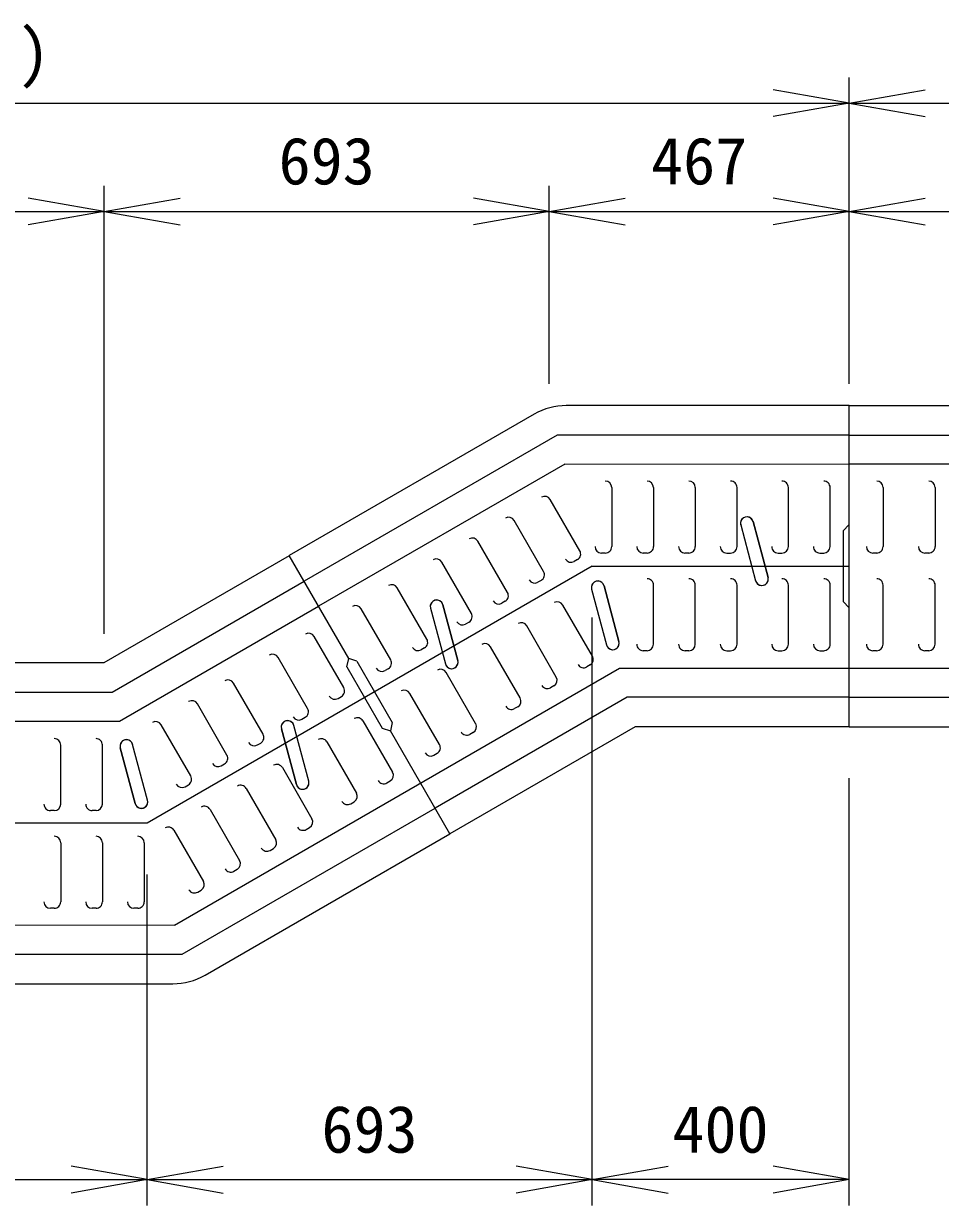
# Model space of a CAD drawing. Units: millimetres on the paper, scale 1:20, with parts at other scales. Extents: x 28 to 202, y 46 to 318.
# Drawn here: x 83.3 to 118.98, y 225.61 to 271.59 of the extents above; entities that cross this region are included whole.
import ezdxf
from ezdxf.enums import TextEntityAlignment as Align

# ---------------------------------------------------------------- set-up
doc = ezdxf.new("R2010")
doc.units = ezdxf.units.MM
doc.layers.add('1', color=4, linetype='Continuous', lineweight=18)
doc.styles.add('ＭＳ ゴシック-5.0-0.0', font='')
doc.styles.get('ＭＳ ゴシック-5.0-0.0').set_extended_font_data('ＭＳ ゴシック-5.0-0.0')

msp = doc.modelspace()

# ---------------------------------------------------------------- linework, layer by layer
at = {"layer": '1'}
for p, q in [((115.438, 257.584), (115.438, 269.504)), ((115.438, 268.504), (112.483, 269.024)), ((115.438, 268.504), (118.392, 269.024)), ((40.789, 268.504), (115.438, 268.504)), ((115.438, 268.504), (112.483, 267.983)), ((115.438, 268.504), (118.392, 267.983)), ((115.438, 268.504), (177.93, 268.504)), ((86.441, 247.848), (86.441, 265.288)), ((103.763, 257.584), (103.763, 265.288)), ((86.441, 264.288), (83.486, 264.809)), ((86.441, 264.288), (89.395, 264.809)), ((103.763, 264.288), (100.809, 264.809)), ((103.763, 264.288), (106.718, 264.809)), ((115.438, 264.288), (112.483, 264.809)), ((115.438, 264.288), (118.392, 264.809)), ((69.784, 264.288), (86.441, 264.288)), ((86.441, 264.288), (83.486, 263.767)), ((86.441, 264.288), (89.395, 263.767)), ((86.441, 264.288), (103.763, 264.288)), ((103.763, 264.288), (100.809, 263.767)), ((103.763, 264.288), (106.718, 263.767)), ((103.763, 264.288), (115.438, 264.288)), ((115.438, 264.288), (112.483, 263.767)), ((115.438, 264.288), (118.392, 263.767)), ((115.438, 264.288), (127.93, 264.288)), ((115.43, 244.234), (115.43, 256.734)), ((104.064, 255.584), (94.219, 249.902)), ((115.432, 255.584), (104.064, 255.584)), ((115.432, 255.584), (127.93, 255.584)), ((104.365, 254.459), (94.782, 248.927)), ((104.365, 254.459), (115.432, 254.46)), ((115.43, 254.46), (199.004, 254.46)), ((106.194, 253.544), (106.194, 251.244)), ((107.819, 253.544), (107.819, 251.244)), ((109.443, 253.545), (109.444, 251.245)), ((111.069, 251.245), (111.069, 253.545)), ((113.069, 251.245), (113.069, 253.545)), ((114.694, 251.245), (114.694, 253.545)), ((116.756, 253.545), (116.756, 251.245)), ((118.781, 253.545), (118.781, 251.245)), ((104.951, 251.085), (103.801, 253.077)), ((103.544, 250.273), (102.394, 252.265)), ((111.212, 252.089), (111.794, 249.916)), ((111.695, 252.219), (112.277, 250.045)), ((115.207, 251.86), (115.43, 252.109)), ((115.207, 251.86), (115.207, 249.11)), ((102.137, 249.46), (100.987, 251.452)), ((95.957, 246.892), (93.644, 250.898)), ((100.729, 248.648), (99.579, 250.64)), ((104.86, 250.744), (104.73, 250.669)), ((105.944, 250.994), (105.794, 250.994)), ((107.569, 250.994), (107.419, 250.994)), ((109.194, 250.995), (109.044, 250.994)), ((110.669, 250.995), (110.819, 250.995)), ((112.669, 250.995), (112.819, 250.995)), ((114.294, 250.995), (114.444, 250.995)), ((116.506, 250.995), (116.356, 250.995)), ((118.531, 250.995), (118.381, 250.995)), ((105.43, 250.484), (88.11, 240.484)), ((105.43, 250.484), (115.438, 250.485)), ((86.743, 245.584), (94.22, 249.9)), ((103.452, 249.931), (103.323, 249.856)), ((105.893, 249.722), (106.476, 247.549)), ((107.819, 247.444), (107.819, 249.744)), ((109.445, 247.445), (109.445, 249.745)), ((111.07, 247.445), (111.07, 249.745)), ((113.07, 247.445), (113.07, 249.745)), ((114.695, 247.445), (114.695, 249.745)), ((116.755, 247.445), (116.756, 249.745)), ((118.78, 247.445), (118.781, 249.745)), ((98.997, 247.648), (97.847, 249.64)), ((105.41, 249.593), (105.993, 247.419)), ((87.041, 244.457), (94.782, 248.927)), ((97.59, 246.835), (96.44, 248.827)), ((99.138, 248.853), (99.72, 246.68)), ((99.621, 248.983), (100.203, 246.809)), ((102.045, 249.119), (101.915, 249.044)), ((105.444, 246.982), (104.294, 248.973)), ((115.207, 249.11), (115.43, 248.863)), ((100.638, 248.306), (100.508, 248.231)), ((105.43, 225.613), (105.43, 248.484)), ((104.036, 246.169), (102.887, 248.161)), ((95.763, 245.757), (94.613, 247.749)), ((94.356, 244.944), (93.206, 246.936)), ((98.906, 247.306), (98.776, 247.231)), ((102.629, 245.357), (101.479, 247.348)), ((107.569, 247.194), (107.419, 247.194)), ((109.195, 247.195), (109.045, 247.194)), ((110.67, 247.195), (110.82, 247.195)), ((112.67, 247.195), (112.82, 247.195)), ((114.295, 247.195), (114.445, 247.195)), ((116.505, 247.195), (116.355, 247.195)), ((118.53, 247.195), (118.38, 247.195)), ((89.175, 236.509), (106.495, 246.509)), ((95.889, 246.564), (95.959, 246.893)), ((95.889, 246.564), (97.264, 244.182)), ((96.276, 246.787), (95.956, 246.891)), ((96.276, 246.787), (97.651, 244.405)), ((97.498, 246.494), (97.369, 246.419)), ((105.352, 246.64), (105.222, 246.565)), ((106.495, 246.509), (115.433, 246.51)), ((115.433, 246.51), (199.004, 246.51)), ((100.897, 244.357), (99.747, 246.348)), ((78.11, 245.584), (86.743, 245.584)), ((92.624, 243.945), (91.474, 245.937)), ((103.945, 245.828), (103.815, 245.753)), ((91.216, 243.133), (90.066, 245.125)), ((95.542, 245.34), (95.672, 245.415)), ((99.49, 243.544), (98.34, 245.536)), ((106.796, 245.384), (99.319, 241.069)), ((115.43, 245.384), (106.796, 245.384)), ((115.43, 245.384), (127.93, 245.384)), ((102.538, 245.015), (102.408, 244.94)), ((69.175, 244.459), (87.041, 244.457)), ((89.809, 242.32), (88.659, 244.312)), ((93.919, 241.986), (93.336, 244.159)), ((94.402, 242.115), (93.819, 244.289)), ((94.134, 244.528), (94.264, 244.603)), ((96.512, 244.46), (97.662, 242.468)), ((97.264, 244.182), (97.584, 244.078)), ((97.651, 244.405), (97.581, 244.076)), ((99.894, 240.073), (97.582, 244.077)), ((100.806, 244.015), (100.676, 243.94)), ((84.745, 241.225), (84.745, 243.525)), ((86.37, 241.226), (86.37, 243.526)), ((87.647, 241.247), (87.064, 243.42)), ((88.129, 241.376), (87.547, 243.549)), ((92.402, 243.528), (92.532, 243.603)), ((95.105, 243.647), (96.255, 241.655)), ((90.995, 242.716), (91.124, 242.791)), ((99.268, 243.128), (99.398, 243.203)), ((93.373, 242.647), (94.523, 240.655)), ((89.587, 241.904), (89.717, 241.979)), ((97.441, 242.052), (97.571, 242.127)), ((115.43, 225.613), (115.43, 242.234)), ((91.966, 241.834), (93.116, 239.842)), ((84.495, 240.975), (84.345, 240.975)), ((86.12, 240.976), (85.97, 240.976)), ((89.476, 235.384), (99.32, 241.067)), ((90.559, 241.021), (91.709, 239.029)), ((96.034, 241.239), (96.164, 241.314)), ((88.11, 240.484), (76.738, 240.483)), ((89.152, 240.208), (90.302, 238.217)), ((94.302, 240.239), (94.432, 240.314)), ((84.745, 239.723), (84.745, 237.423)), ((86.37, 239.723), (86.37, 237.423)), ((87.995, 239.723), (87.995, 237.423)), ((92.895, 239.426), (93.025, 239.501)), ((91.488, 238.613), (91.618, 238.688)), ((88.11, 225.613), (88.11, 238.484)), ((90.081, 237.8), (90.21, 237.875)), ((84.495, 237.173), (84.345, 237.173)), ((86.12, 237.173), (85.97, 237.173)), ((87.745, 237.173), (87.595, 237.173)), ((89.175, 236.509), (67.049, 236.507)), ((78.11, 235.384), (89.476, 235.384)), ((88.11, 226.613), (85.155, 227.134)), ((88.11, 226.613), (91.064, 227.134)), ((105.43, 226.613), (102.476, 227.134)), ((105.43, 226.613), (108.385, 227.134)), ((115.43, 226.613), (112.476, 227.134)), ((68.11, 226.613), (88.11, 226.613)), ((88.11, 226.613), (85.155, 226.092)), ((88.11, 226.613), (91.064, 226.092)), ((88.11, 226.613), (105.43, 226.613)), ((105.43, 226.613), (102.476, 226.092)), ((105.43, 226.613), (108.385, 226.092)), ((115.43, 226.613), (105.43, 226.613)), ((115.43, 226.613), (112.476, 226.092))]:
    msp.add_line(p, q, dxfattribs=at)
at = {"layer": '1', "color": 2}
for p, q in [((115.431, 256.734), (104.426, 256.734)), ((115.431, 256.734), (199.004, 256.734)), ((103.176, 256.4), (93.644, 250.898)), ((86.435, 246.734), (93.645, 250.896)), ((78.11, 246.734), (86.435, 246.734)), ((107.104, 244.234), (99.894, 240.073)), ((115.433, 244.234), (107.104, 244.234)), ((115.43, 244.234), (199.004, 244.234)), ((90.364, 234.569), (99.895, 240.071)), ((78.11, 234.234), (89.114, 234.234))]:
    msp.add_line(p, q, dxfattribs=at)
at = {"layer": '1', "color": 9}
for p, q in [((111.22, 252.244), (111.204, 252.167)), ((111.204, 252.167), (111.212, 252.089)), ((111.212, 252.089), (111.794, 249.916)), ((111.259, 252.311), (111.22, 252.244)), ((111.317, 252.364), (111.259, 252.311)), ((111.389, 252.395), (111.317, 252.364)), ((111.466, 252.404), (111.389, 252.395)), ((111.543, 252.387), (111.466, 252.404)), ((111.611, 252.348), (111.543, 252.387)), ((111.663, 252.29), (111.611, 252.348)), ((111.695, 252.219), (111.663, 252.29)), ((112.277, 250.045), (111.695, 252.219)), ((105.418, 249.747), (105.402, 249.67)), ((105.458, 249.815), (105.418, 249.747)), ((105.516, 249.867), (105.458, 249.815)), ((105.587, 249.899), (105.516, 249.867)), ((105.665, 249.907), (105.587, 249.899)), ((105.741, 249.891), (105.665, 249.907)), ((105.809, 249.852), (105.741, 249.891)), ((105.861, 249.794), (105.809, 249.852)), ((105.893, 249.722), (105.861, 249.794)), ((106.476, 247.549), (105.893, 249.722)), ((111.794, 249.916), (111.826, 249.844)), ((111.826, 249.844), (111.878, 249.786)), ((111.878, 249.786), (111.946, 249.747)), ((111.946, 249.747), (112.023, 249.731)), ((112.023, 249.731), (112.1, 249.739)), ((112.1, 249.739), (112.172, 249.771)), ((112.172, 249.771), (112.23, 249.823)), ((112.23, 249.823), (112.269, 249.891)), ((112.269, 249.891), (112.285, 249.968)), ((112.285, 249.968), (112.277, 250.045)), ((105.402, 249.67), (105.41, 249.593)), ((105.41, 249.593), (105.993, 247.419)), ((99.146, 249.008), (99.13, 248.931)), ((99.13, 248.931), (99.138, 248.853)), ((99.138, 248.853), (99.72, 246.68)), ((99.185, 249.075), (99.146, 249.008)), ((99.243, 249.128), (99.185, 249.075)), ((99.315, 249.16), (99.243, 249.128)), ((99.392, 249.168), (99.315, 249.16)), ((99.469, 249.151), (99.392, 249.168)), ((99.537, 249.112), (99.469, 249.151)), ((99.589, 249.054), (99.537, 249.112)), ((99.621, 248.983), (99.589, 249.054)), ((100.203, 246.809), (99.621, 248.983)), ((105.993, 247.419), (106.025, 247.348)), ((106.429, 247.327), (106.468, 247.394)), ((106.468, 247.394), (106.484, 247.471)), ((106.484, 247.471), (106.476, 247.549)), ((106.025, 247.348), (106.077, 247.29)), ((106.077, 247.29), (106.145, 247.251)), ((106.145, 247.251), (106.221, 247.234)), ((106.221, 247.234), (106.299, 247.243)), ((106.299, 247.243), (106.37, 247.274)), ((106.37, 247.274), (106.429, 247.327)), ((99.72, 246.68), (99.752, 246.609)), ((99.752, 246.609), (99.805, 246.55)), ((99.805, 246.55), (99.872, 246.511)), ((99.872, 246.511), (99.949, 246.495)), ((99.949, 246.495), (100.027, 246.503)), ((100.027, 246.503), (100.098, 246.535)), ((100.098, 246.535), (100.156, 246.587)), ((100.156, 246.587), (100.195, 246.655)), ((100.195, 246.655), (100.212, 246.732)), ((100.212, 246.732), (100.203, 246.809)), ((93.345, 244.314), (93.328, 244.237)), ((93.328, 244.237), (93.336, 244.159)), ((93.336, 244.159), (93.919, 241.986)), ((93.384, 244.381), (93.345, 244.314)), ((93.442, 244.434), (93.384, 244.381)), ((93.513, 244.465), (93.442, 244.434)), ((93.591, 244.474), (93.513, 244.465)), ((93.667, 244.457), (93.591, 244.474)), ((93.735, 244.418), (93.667, 244.457)), ((93.788, 244.36), (93.735, 244.418)), ((93.819, 244.289), (93.788, 244.36)), ((94.402, 242.115), (93.819, 244.289)), ((87.241, 243.726), (87.169, 243.694)), ((87.319, 243.734), (87.241, 243.726)), ((87.395, 243.718), (87.319, 243.734)), ((87.463, 243.679), (87.395, 243.718)), ((87.072, 243.574), (87.056, 243.498)), ((87.056, 243.498), (87.064, 243.42)), ((87.064, 243.42), (87.646, 241.247)), ((87.111, 243.642), (87.072, 243.574)), ((87.169, 243.694), (87.111, 243.642)), ((87.515, 243.621), (87.463, 243.679)), ((87.547, 243.549), (87.515, 243.621)), ((88.129, 241.376), (87.547, 243.549)), ((93.919, 241.986), (93.951, 241.915)), ((93.951, 241.915), (94.003, 241.856)), ((94.297, 241.841), (94.355, 241.893)), ((94.355, 241.893), (94.394, 241.961)), ((94.394, 241.961), (94.41, 242.038)), ((94.41, 242.038), (94.402, 242.115)), ((94.003, 241.856), (94.071, 241.817)), ((94.071, 241.817), (94.147, 241.801)), ((94.147, 241.801), (94.225, 241.809)), ((94.225, 241.809), (94.297, 241.841)), ((87.646, 241.247), (87.678, 241.175)), ((87.678, 241.175), (87.731, 241.117)), ((87.731, 241.117), (87.798, 241.078)), ((87.798, 241.078), (87.875, 241.062)), ((87.875, 241.062), (87.953, 241.07)), ((87.953, 241.07), (88.024, 241.102)), ((88.024, 241.102), (88.082, 241.154)), ((88.082, 241.154), (88.121, 241.222)), ((88.121, 241.222), (88.138, 241.298)), ((88.138, 241.298), (88.129, 241.376))]:
    msp.add_line(p, q, dxfattribs=at)
at = {"layer": '1', "color": 2}
for centre, start, end in [((104.426, 254.234), 90, 119.9936), ((89.114, 236.734), 270, 299.9936)]:
    msp.add_arc(centre, 2.5, start, end, dxfattribs=at)
at = {"layer": '1'}
for centre, start, end in [((105.944, 253.544), 0.003, 89.9965), ((107.569, 253.544), 0.003, 89.9965), ((109.193, 253.545), 0.0228, 90.0163), ((110.819, 253.545), 0.0099, 90.0163), ((112.819, 253.545), 0.0099, 90.0163), ((114.444, 253.545), 0.0099, 90.0163), ((116.506, 253.545), 0, 89.9936), ((118.531, 253.545), 0, 89.9936), ((103.585, 252.952), 29.9965, 119.9901), ((102.178, 252.14), 29.9965, 119.9901), ((111.453, 252.154), 15.0032, 195.0032), ((100.77, 251.327), 29.9965, 119.9901), ((104.735, 250.96), 300, 30.0064), ((105.794, 251.244), 180.003, 269.9965), ((105.944, 251.244), 269.9965, 0.003), ((107.419, 251.244), 180.003, 269.9965), ((107.569, 251.244), 269.9965, 0.003), ((109.044, 251.244), 180.0228, 270.0163), ((109.194, 251.245), 270.0163, 0.0228), ((110.669, 251.245), 180, 270.0064), ((110.819, 251.245), 270.0064, 0), ((112.669, 251.245), 180, 270.0064), ((112.819, 251.245), 270.0064, 0), ((114.294, 251.245), 180, 270.0064), ((114.444, 251.245), 270.0064, 0), ((116.356, 251.245), 180, 269.9936), ((116.506, 251.245), 269.9936, 0), ((118.381, 251.245), 180, 269.9936), ((118.531, 251.245), 269.9936, 0), ((99.363, 250.515), 29.9965, 119.9901), ((104.605, 250.885), 210.0064, 300), ((103.327, 250.148), 300, 30.0064), ((97.631, 249.515), 29.9965, 119.9901), ((103.198, 250.073), 210.0064, 300), ((105.652, 249.657), 15.0032, 195.0032), ((107.569, 249.744), 359.9901, 89.9965), ((109.195, 249.745), 0.0099, 90.0163), ((110.82, 249.745), 0.0099, 90.0163), ((112.036, 249.981), 195.0032, 15.0032), ((112.82, 249.745), 0.0099, 90.0163), ((114.445, 249.745), 0.0099, 90.0163), ((116.506, 249.745), 359.9871, 89.9936), ((118.531, 249.745), 359.9871, 89.9936), ((101.92, 249.335), 300, 30.0064), ((96.224, 248.702), 29.9965, 119.9901), ((99.379, 248.918), 15.0032, 195.0032), ((101.79, 249.26), 210.0064, 300), ((104.077, 248.848), 29.9965, 119.9901), ((100.383, 248.448), 210.0064, 300), ((100.513, 248.523), 300, 30.0064), ((94.397, 247.624), 29.9936, 119.9871), ((102.67, 248.036), 29.9965, 119.9901), ((98.781, 247.523), 300, 30.0064), ((101.263, 247.223), 29.9965, 119.9901), ((106.234, 247.484), 195.0032, 15.0032), ((107.419, 247.444), 179.9901, 269.9965), ((107.569, 247.444), 269.9965, 359.9901), ((109.045, 247.444), 180.0099, 270.0163), ((109.195, 247.445), 270.0163, 0.0099), ((110.67, 247.445), 180.0129, 270.0064), ((110.82, 247.445), 270.0064, 0.0129), ((112.67, 247.445), 180.0129, 270.0064), ((112.82, 247.445), 270.0064, 0.0129), ((114.295, 247.445), 180.0129, 270.0064), ((114.445, 247.445), 270.0064, 0.0129), ((116.355, 247.445), 179.9871, 269.9936), ((116.505, 247.445), 269.9936, 359.9871), ((118.38, 247.445), 179.9871, 269.9936), ((118.53, 247.445), 269.9936, 359.9871), ((92.99, 246.811), 29.9936, 119.9871), ((98.651, 247.448), 210.0064, 300), ((105.227, 246.857), 300, 29.9936), ((97.244, 246.635), 210.0064, 300), ((97.373, 246.71), 300, 30.0064), ((99.531, 246.223), 29.9965, 119.9901), ((99.962, 246.745), 195.0032, 15.0032), ((105.097, 246.782), 209.9936, 300), ((91.257, 245.812), 29.9936, 119.9871), ((103.82, 246.044), 300, 29.9936), ((95.547, 245.632), 299.9871, 29.9936), ((98.123, 245.411), 29.9965, 119.9901), ((103.69, 245.969), 209.9936, 300), ((89.85, 245), 29.9936, 119.9871), ((95.417, 245.557), 209.9936, 299.9871), ((102.413, 245.232), 300, 29.9936), ((94.009, 244.745), 209.9936, 299.9871), ((94.139, 244.819), 299.9871, 29.9936), ((102.283, 245.157), 209.9936, 300), ((88.442, 244.187), 29.9936, 119.9871), ((93.578, 244.224), 15.0032, 195.0032), ((96.295, 244.335), 30.0064, 120.0129), ((100.681, 244.232), 300, 29.9936), ((84.495, 243.525), 0.0129, 90.0193), ((86.12, 243.526), 0.0129, 90.0193), ((87.306, 243.485), 15.0032, 195.0032), ((92.407, 243.82), 299.9871, 29.9936), ((94.888, 243.522), 30.0064, 120.0129), ((100.551, 244.157), 209.9936, 300), ((92.277, 243.745), 209.9936, 299.9871), ((99.273, 243.419), 299.9901, 29.9965), ((90.87, 242.933), 209.9936, 299.9871), ((91, 243.008), 299.9871, 29.9936), ((99.143, 243.344), 209.9965, 299.9901), ((89.592, 242.195), 299.9871, 29.9936), ((93.156, 242.522), 30.0064, 120.0129), ((97.446, 242.343), 300.0129, 30.0064), ((89.462, 242.121), 209.9936, 299.9871), ((91.749, 241.709), 30.0064, 120.0129), ((94.16, 242.051), 195.0032, 15.0032), ((97.316, 242.268), 210.0064, 300.0129), ((96.038, 241.53), 300.0129, 30.0064), ((84.345, 241.225), 180.0129, 270.0193), ((84.495, 241.225), 270.0193, 0.0129), ((85.97, 241.226), 180.0129, 270.0193), ((86.12, 241.226), 270.0193, 0.0129), ((87.888, 241.311), 195.0032, 15.0032), ((90.342, 240.896), 30.0064, 120.0129), ((95.909, 241.455), 210.0064, 300.0129), ((94.307, 240.53), 300.0129, 30.0064), ((88.935, 240.083), 30.0064, 120.0129), ((94.177, 240.455), 210.0064, 300.0129), ((84.495, 239.723), 0, 89.9936), ((86.12, 239.723), 0, 89.9936), ((87.745, 239.723), 0, 89.9936), ((92.9, 239.717), 300.0129, 30.0064), ((92.77, 239.642), 210.0064, 300.0129), ((91.363, 238.829), 210.0064, 300.0129), ((91.492, 238.904), 300.0129, 30.0064), ((90.085, 238.092), 300.0129, 30.0064), ((89.955, 238.017), 210.0064, 300.0129), ((84.345, 237.423), 180, 269.9936), ((84.495, 237.423), 269.9936, 0), ((85.97, 237.423), 180, 269.9936), ((86.12, 237.423), 269.9936, 0), ((87.595, 237.423), 180, 269.9936), ((87.745, 237.423), 269.9936, 0)]:
    msp.add_arc(centre, 0.25, start, end, dxfattribs=at)

# ---------------------------------------------------------------- texts
at = {"layer": '1', "color": 7, "style": 'ＭＳ ゴシック-5.0-0.0'}
for s, p in [('2986(3000)', (71.863, 269.004)), ('693', (93.227, 264.788)), ('467', (107.726, 264.788)), ('693', (94.895, 227.113)), ('400', (108.555, 227.113))]:
    msp.add_text(s, height=1.833, dxfattribs=at).set_placement(p, align=Align.BOTTOM_LEFT)

doc.saveas('drawing.dxf')
